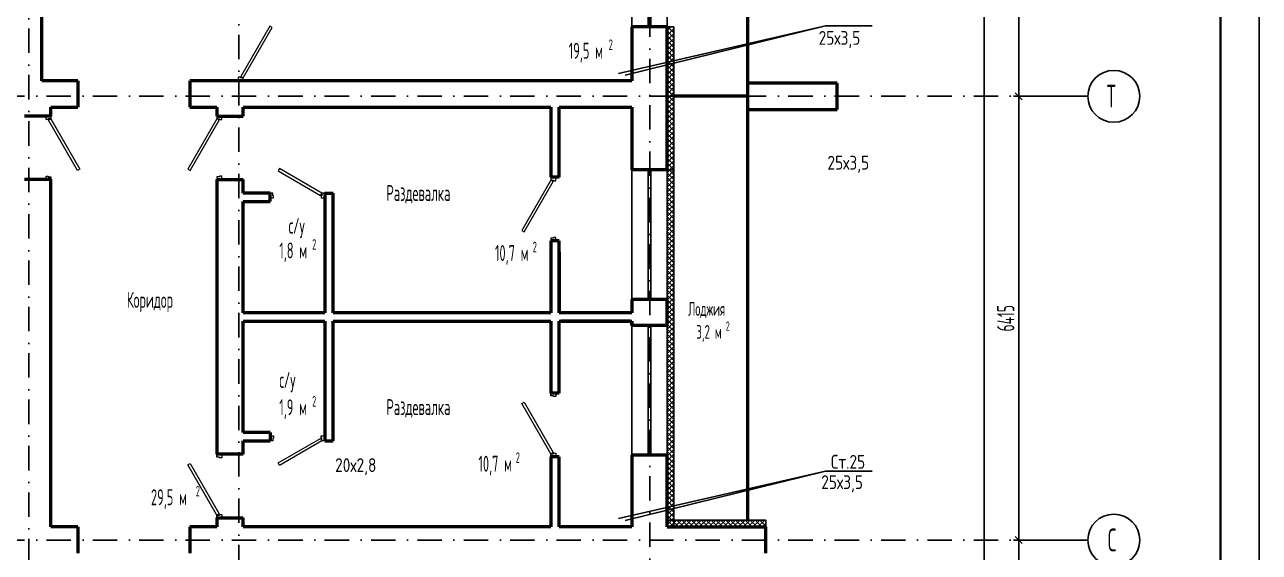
# Model space of a CAD drawing. Extents: x -1560602 to 321118, y -2308202 to -430103.
# Drawn here: x -1494292 to -1476440, y -2182262 to -2174636 of the extents above; entities that cross this region are included whole.
import ezdxf
from ezdxf.enums import TextEntityAlignment as Align

# ---------------------------------------------------------------- set-up
doc = ezdxf.new("R2010")
doc.units = 0
doc.header["$MEASUREMENT"] = 0
doc.header["$PDSIZE"] = -5
doc.linetypes.add('Dot & Dashed', pattern=[670.277762, 352.777767, -176.388884, 0, -141.111112])
doc.linetypes.add('Штрихпунктирная', pattern=[0.670278, 0.352778, -0.176389, 0, -0.141111])
doc.layers.get('0').update_dxf_attribs({"color": 255, "linetype": 'CONTINUOUS'})
doc.layers.get('Defpoints').update_dxf_attribs({"linetype": 'CONTINUOUS'})
doc.layers.add('Двери', color=4, linetype='CONTINUOUS', lineweight=15)
doc.layers.add('стены', color=5, linetype='CONTINUOUS', lineweight=50)
for name, color, linetype in [('Оси', 253, 'Dot & Dashed'), ('отделка', 240, 'CONTINUOUS'), ('Текст', 7, 'CONTINUOUS'), ('Утеплитель', 6, 'CONTINUOUS')]:
    doc.layers.add(name, color=color, linetype=linetype)
doc.styles.add('GOST 2.304', font='CS_Gost2304.shx', dxfattribs={"width": 0.7})
doc.styles.get("Standard").update_dxf_attribs({"font": 'spds.shx', "width": 0.7, "height": 250})
doc.dimstyles.new('SPDS', dxfattribs={"dimscale": 100, "dimtxt": 2.5, "dimasz": 1, "dimexe": 0.75, "dimexo": 0.625, "dimtad": 1, "dimdec": 0, "dimtxsty": 'GOST 2.304', "dimblk": 'OBLIQUE', "dimcen": 2.5, "dimdle": 1, "dimadec": 0, "dimazin": 2, "dimtfac": 0.75, "dimtdec": 0, "dimtmove": 0, "dimatfit": 0, "dimfxl": 1, "dimtolj": 1, "dimarcsym": 1})

# ---------------------------------------------------------------- blocks, each defined once
blk = doc.blocks.new('_Oblique')
at = {"color": 0, "linetype": 'ByBlock', "lineweight": -2}
blk.add_line((-0.5, -0.5), (0.5, 0.5), dxfattribs=at)
blk = doc.blocks.new('*D312')
at = {"layer": 'Defpoints', "color": 0, "transparency": 16777216}
for p in [(-1479919, -2182086), (-1478919, -2182086), (-1478919, -2186916)]:
    blk.add_point(p, dxfattribs=at)
at = {"layer": 'отделка', "color": 0, "lineweight": -2, "transparency": 16777216}
for p, q in [((-1479919, -2187016), (-1479919, -2181986)), ((-1478981, -2182086), (-1479994, -2182086)), ((-1478981, -2186916), (-1479994, -2186916))]:
    blk.add_line(p, q, dxfattribs=at)
at = {"layer": 'отделка', "color": 0, "lineweight": -2, "transparency": 16777216, "xscale": 100, "yscale": 100, "zscale": 100}
for p, rotation in [((-1479919, -2182086), 90), ((-1479919, -2186916), 270)]:
    blk.add_blockref('_Oblique', p, dxfattribs=dict(at, rotation=rotation))
at = {"layer": 'отделка', "color": 0, "transparency": 16777216, "insert": (-1480106, -2184501), "char_height": 250, "attachment_point": 5, "rotation": 90, "style": 'GOST 2.304'}
blk.add_mtext('\\A1;4830', dxfattribs=at)
blk = doc.blocks.new('*D313')
at = {"layer": 'Defpoints', "color": 0, "transparency": 16777216}
for p in [(-1479919, -2175671), (-1478919, -2175671), (-1478919, -2182086)]:
    blk.add_point(p, dxfattribs=at)
at = {"layer": 'отделка', "color": 0, "lineweight": -2, "transparency": 16777216}
for p, q in [((-1479919, -2182186), (-1479919, -2175571)), ((-1478981, -2175671), (-1479994, -2175671)), ((-1478981, -2182086), (-1479994, -2182086))]:
    blk.add_line(p, q, dxfattribs=at)
at = {"layer": 'отделка', "color": 0, "lineweight": -2, "transparency": 16777216, "xscale": 100, "yscale": 100, "zscale": 100}
for p, rotation in [((-1479919, -2175671), 90), ((-1479919, -2182086), 270)]:
    blk.add_blockref('_Oblique', p, dxfattribs=dict(at, rotation=rotation))
at = {"layer": 'отделка', "color": 0, "transparency": 16777216, "insert": (-1480106, -2178879), "char_height": 250, "attachment_point": 5, "rotation": 90, "style": 'GOST 2.304'}
blk.add_mtext('\\A1;6415', dxfattribs=at)
blk = doc.blocks.new('*D314')
at = {"layer": 'Defpoints', "color": 0, "transparency": 16777216}
for p in [(-1479919, -2170766), (-1478919, -2170766), (-1478919, -2175671)]:
    blk.add_point(p, dxfattribs=at)
at = {"layer": 'отделка', "color": 0, "lineweight": -2, "transparency": 16777216}
for p, q in [((-1478981, -2170766), (-1479994, -2170766)), ((-1479919, -2175771), (-1479919, -2170666)), ((-1478981, -2175671), (-1479994, -2175671))]:
    blk.add_line(p, q, dxfattribs=at)
at = {"layer": 'отделка', "color": 0, "lineweight": -2, "transparency": 16777216, "xscale": 100, "yscale": 100, "zscale": 100}
for p, rotation in [((-1479919, -2170766), 90), ((-1479919, -2175671), 270)]:
    blk.add_blockref('_Oblique', p, dxfattribs=dict(at, rotation=rotation))
at = {"layer": 'отделка', "color": 0, "transparency": 16777216, "insert": (-1480106, -2173219), "char_height": 250, "attachment_point": 5, "rotation": 90, "style": 'GOST 2.304'}
blk.add_mtext('\\A1;4905', dxfattribs=at)
blk = doc.blocks.new('*D321')
at = {"layer": 'Defpoints', "color": 0, "transparency": 16777216}
for p in [(-1480419, -2156916), (-1479919, -2156916), (-1478919, -2208376)]:
    blk.add_point(p, dxfattribs=at)
at = {"layer": 'отделка', "color": 0, "lineweight": -2, "transparency": 16777216}
for p, q in [((-1480419, -2208476), (-1480419, -2156816)), ((-1479981, -2156916), (-1480494, -2156916)), ((-1478981, -2208376), (-1480494, -2208376))]:
    blk.add_line(p, q, dxfattribs=at)
at = {"layer": 'отделка', "color": 0, "lineweight": -2, "transparency": 16777216, "xscale": 100, "yscale": 100, "zscale": 100}
for p, rotation in [((-1480419, -2156916), 90), ((-1480419, -2208376), 270)]:
    blk.add_blockref('_Oblique', p, dxfattribs=dict(at, rotation=rotation))
at = {"layer": 'отделка', "color": 0, "transparency": 16777216, "insert": (-1480606, -2182646), "char_height": 250, "attachment_point": 5, "rotation": 90, "style": 'GOST 2.304'}
blk.add_mtext('\\A1;51460', dxfattribs=at)

msp = doc.modelspace()

# ---------------------------------------------------------------- linework, layer by layer
at = {"color": 0, "lineweight": 35, "ltscale": 100}
msp.add_line((-1477001.6, -2153437.3), (-1477001.6, -2226064.3), dxfattribs=at)
at = {"color": 0, "linetype": 'Continuous'}
for p, q in [((-1483833.7, -2175481.2), (-1483833.7, -2171996.2)), ((-1483833.7, -2175481.2), (-1483833.7, -2175861.2)), ((-1483833.7, -2181796.2), (-1483833.7, -2175861.2))]:
    msp.add_line(p, q, dxfattribs=at)
at = {"color": 0}
for p, q in [((-1485704.4, -2175339.4, 0), (-1482710.7, -2174653.2, 0)), ((-1482710.7, -2174653.2, 0), (-1485610.4, -2175366.5, 0)), ((-1482036, -2174653.2, 0), (-1482710.7, -2174653.2, 0)), ((-1485704.4, -2181774.2, 0), (-1482710.7, -2181088, 0)), ((-1482710.7, -2181088, 0), (-1485610.4, -2181801.3, 0)), ((-1482036, -2181088, 0), (-1482710.7, -2181088, 0))]:
    msp.add_line(p, q, dxfattribs=at)
at = {"layer": 'Defpoints', "color": 0, "linetype": 'Continuous', "ltscale": 100}
msp.add_line((-1476440.2, -2152937.3), (-1476440.2, -2226595.6), dxfattribs=at)
at = {"layer": 'Двери', "color": 0, "linetype": 'Continuous'}
for p, q in [((-1490748.4, -2174658.7), (-1491168.4, -2175386.2)), ((-1491133.7, -2175406.2), (-1490713.7, -2174678.7)), ((-1490713.7, -2174678.7), (-1490748.4, -2174658.7)), ((-1491173.7, -2175396.2), (-1491203.7, -2175396.2)), ((-1491203.7, -2175396.2), (-1491203.7, -2175446.2)), ((-1491173.7, -2175406.2), (-1491173.7, -2175396.2)), ((-1491133.7, -2175406.2), (-1491173.7, -2175406.2)), ((-1491168.4, -2175386.2), (-1491133.7, -2175406.2)), ((-1491133.7, -2175446.2), (-1491133.7, -2175406.2)), ((-1493983.7, -2176006.2), (-1493983.7, -2175956.2)), ((-1493913.7, -2175956.2), (-1493913.7, -2175996.2)), ((-1491513.7, -2175956.2), (-1491513.7, -2175996.2)), ((-1491443.7, -2176006.2), (-1491443.7, -2175956.2)), ((-1493953.7, -2176006.2), (-1493983.7, -2176006.2)), ((-1493913.7, -2175996.2), (-1493953.7, -2175996.2)), ((-1493953.7, -2175996.2), (-1493953.7, -2176006.2)), ((-1493948.4, -2176016.2), (-1493913.7, -2175996.2)), ((-1493528.4, -2176743.7), (-1493948.4, -2176016.2)), ((-1493913.7, -2175996.2), (-1493493.7, -2176723.7)), ((-1491513.7, -2175996.2), (-1491933.7, -2176723.7)), ((-1491899.1, -2176743.7), (-1491479.1, -2176016.2)), ((-1491513.7, -2175996.2), (-1491473.7, -2175996.2)), ((-1491479.1, -2176016.2), (-1491513.7, -2175996.2)), ((-1491473.7, -2175996.2), (-1491473.7, -2176006.2)), ((-1491473.7, -2176006.2), (-1491443.7, -2176006.2)), ((-1493983.7, -2176876.2), (-1493983.7, -2176826.2)), ((-1493983.7, -2176826.2), (-1493953.7, -2176826.2)), ((-1493953.7, -2176826.2), (-1493953.7, -2176836.2)), ((-1493953.7, -2176836.2), (-1493913.7, -2176836.2)), ((-1493913.7, -2176836.2), (-1493913.7, -2176876.2)), ((-1493493.7, -2176723.7), (-1493528.4, -2176743.7)), ((-1491933.7, -2176723.7), (-1491899.1, -2176743.7)), ((-1491473.7, -2176836.2), (-1491513.7, -2176836.2)), ((-1491513.7, -2176836.2), (-1491513.7, -2176876.2)), ((-1491443.7, -2176826.2), (-1491473.7, -2176826.2)), ((-1491473.7, -2176826.2), (-1491473.7, -2176836.2)), ((-1491443.7, -2176876.2), (-1491443.7, -2176826.2)), ((-1490608.6, -2176716.2), (-1490628.6, -2176750.8)), ((-1490628.6, -2176750.8), (-1490013.7, -2177105.8)), ((-1489993.7, -2177071.2), (-1490608.6, -2176716.2)), ((-1486683.7, -2176881.2), (-1487103.7, -2177608.7)), ((-1486683.7, -2176841.2), (-1486683.7, -2176881.2)), ((-1486683.7, -2176881.2), (-1486643.7, -2176881.2)), ((-1486649.1, -2176901.2), (-1486683.7, -2176881.2)), ((-1486643.7, -2176881.2), (-1486643.7, -2176891.2)), ((-1486613.7, -2176891.2), (-1486613.7, -2176841.2)), ((-1487069.1, -2177628.7), (-1486649.1, -2176901.2)), ((-1486643.7, -2176891.2), (-1486613.7, -2176891.2)), ((-1490703.7, -2177071.2), (-1490743.7, -2177071.2)), ((-1490743.7, -2177141.2), (-1490693.7, -2177141.2)), ((-1490703.7, -2177111.2), (-1490703.7, -2177071.2)), ((-1490693.7, -2177111.2), (-1490703.7, -2177111.2)), ((-1490693.7, -2177141.2), (-1490693.7, -2177111.2)), ((-1490013.7, -2177105.8), (-1489993.7, -2177071.2)), ((-1489993.7, -2177111.2), (-1490003.7, -2177111.2)), ((-1490003.7, -2177111.2), (-1490003.7, -2177141.2)), ((-1490003.7, -2177141.2), (-1489953.7, -2177141.2)), ((-1489953.7, -2177071.2), (-1489993.7, -2177071.2)), ((-1489993.7, -2177071.2), (-1489993.7, -2177111.2)), ((-1487103.7, -2177608.7), (-1487069.1, -2177628.7)), ((-1486643.7, -2177721.2), (-1486683.7, -2177721.2)), ((-1486683.7, -2177721.2), (-1486683.7, -2177761.2)), ((-1486613.7, -2177711.2), (-1486643.7, -2177711.2)), ((-1486643.7, -2177711.2), (-1486643.7, -2177721.2)), ((-1486613.7, -2177761.2), (-1486613.7, -2177711.2)), ((-1487103.7, -2180113.7), (-1487069.1, -2180093.7)), ((-1487069.1, -2180093.7), (-1486649.1, -2180821.2)), ((-1486683.7, -2180001.2), (-1486683.7, -2179961.2)), ((-1486643.7, -2180001.2), (-1486683.7, -2180001.2)), ((-1486643.7, -2180011.2), (-1486643.7, -2180001.2)), ((-1486613.7, -2180011.2), (-1486643.7, -2180011.2)), ((-1486613.7, -2179961.2), (-1486613.7, -2180011.2)), ((-1486683.7, -2180841.2), (-1487103.7, -2180113.7)), ((-1490743.7, -2180581.2), (-1490693.7, -2180581.2)), ((-1490693.7, -2180611.2), (-1490703.7, -2180611.2)), ((-1490703.7, -2180611.2), (-1490703.7, -2180651.2)), ((-1490693.7, -2180581.2), (-1490693.7, -2180611.2)), ((-1490628.6, -2180971.6), (-1490013.7, -2180616.6)), ((-1490013.7, -2180616.6), (-1489993.7, -2180651.2)), ((-1490003.7, -2180611.2), (-1490003.7, -2180581.2)), ((-1490003.7, -2180581.2), (-1489953.7, -2180581.2)), ((-1489993.7, -2180611.2), (-1490003.7, -2180611.2)), ((-1489993.7, -2180651.2), (-1489993.7, -2180611.2)), ((-1490703.7, -2180651.2), (-1490743.7, -2180651.2)), ((-1489993.7, -2180651.2), (-1490608.6, -2181006.2)), ((-1489953.7, -2180651.2), (-1489993.7, -2180651.2)), ((-1491933.7, -2180998.7), (-1491899.1, -2180978.7)), ((-1491899.1, -2180978.7), (-1491479.1, -2181706.2)), ((-1491513.7, -2180886.2), (-1491513.7, -2180846.2)), ((-1491473.7, -2180886.2), (-1491513.7, -2180886.2)), ((-1491473.7, -2180896.2), (-1491473.7, -2180886.2)), ((-1491443.7, -2180896.2), (-1491473.7, -2180896.2)), ((-1491443.7, -2180846.2), (-1491443.7, -2180896.2)), ((-1490608.6, -2181006.2), (-1490628.6, -2180971.6)), ((-1486649.1, -2180821.2), (-1486683.7, -2180841.2)), ((-1486683.7, -2180881.2), (-1486683.7, -2180841.2)), ((-1486683.7, -2180841.2), (-1486643.7, -2180841.2)), ((-1486643.7, -2180841.2), (-1486643.7, -2180831.2)), ((-1486643.7, -2180831.2), (-1486613.7, -2180831.2)), ((-1486613.7, -2180831.2), (-1486613.7, -2180881.2)), ((-1491513.7, -2181726.2), (-1491933.7, -2180998.7)), ((-1491479.1, -2181706.2), (-1491513.7, -2181726.2)), ((-1491513.7, -2181766.2), (-1491513.7, -2181726.2)), ((-1491513.7, -2181726.2), (-1491473.7, -2181726.2)), ((-1491473.7, -2181726.2), (-1491473.7, -2181716.2)), ((-1491473.7, -2181716.2), (-1491443.7, -2181716.2)), ((-1491443.7, -2181716.2), (-1491443.7, -2181766.2))]:
    msp.add_line(p, q, dxfattribs=at)
at = {"layer": 'Оси', "color": 0, "linetype": 'Штрихпунктирная', "lineweight": -3, "ltscale": 1000}
for p, q in [((-1494233.7, -2163966.2), (-1494233.7, -2213001.2)), ((-1491193.7, -2167406.2), (-1491193.7, -2210177.5)), ((-1485253.7, -2169766.2), (-1485253.7, -2213001.2)), ((-1505373.6, -2175671.2), (-1478918.7, -2175671.2)), ((-1505373.6, -2182086.2), (-1478918.7, -2182086.2))]:
    msp.add_line(p, q, dxfattribs=at)
at = {"layer": 'Оси', "color": 0, "linetype": 'Continuous', "ltscale": 100}
for centre in [(-1478543.7, -2175671.2), (-1478543.7, -2182086.2)]:
    msp.add_circle(centre, 375, dxfattribs=at)
at = {"layer": 'отделка', "color": 0, "ltscale": 100}
for p, q in [((-1485513.7, -2174666.2), (-1485513.7, -2173681.2)), ((-1485278.7, -2174666.2), (-1485278.7, -2173681.2)), ((-1485238.7, -2174666.2), (-1485238.7, -2173681.2)), ((-1485003.7, -2173681.2), (-1485003.7, -2174666.2)), ((-1485513.7, -2178606.2), (-1485513.7, -2176736.2)), ((-1485278.7, -2178606.2), (-1485278.7, -2176736.2)), ((-1485238.7, -2178606.2), (-1485238.7, -2176736.2)), ((-1485003.7, -2176736.2), (-1485003.7, -2178606.2)), ((-1485513.7, -2180856.2), (-1485513.7, -2178986.2)), ((-1485278.7, -2180856.2), (-1485278.7, -2178986.2)), ((-1485238.7, -2180856.2), (-1485238.7, -2178986.2)), ((-1485003.7, -2178986.2), (-1485003.7, -2180856.2))]:
    msp.add_line(p, q, dxfattribs=at)
at = {"layer": 'стены', "color": 0, "linetype": 'Continuous'}
for p, q in [((-1494043.7, -2175446.2), (-1494043.7, -2171086.2)), ((-1485073.7, -2174666.2), (-1485513.7, -2174666.2)), ((-1485513.7, -2174666.2), (-1485513.7, -2175446.2)), ((-1485003.7, -2174666.2), (-1485073.7, -2174666.2)), ((-1485003.7, -2176736.2), (-1485003.7, -2174666.2)), ((-1493523.7, -2175446.2), (-1494043.7, -2175446.2)), ((-1493523.7, -2175446.2), (-1493523.7, -2175826.2)), ((-1485513.7, -2175446.2), (-1491903.7, -2175446.2)), ((-1491903.7, -2175446.2), (-1491903.7, -2175826.2)), ((-1482543.7, -2175481.2), (-1483833.7, -2175481.2)), ((-1482543.7, -2175861.2), (-1482543.7, -2175481.2)), ((-1493913.7, -2175956.2), (-1494293.7, -2175956.2)), ((-1493913.7, -2175956.2), (-1493913.7, -2175826.2)), ((-1493913.7, -2175826.2), (-1493523.7, -2175826.2)), ((-1491903.7, -2175826.2), (-1491513.7, -2175826.2)), ((-1491513.7, -2175826.2), (-1491513.7, -2175956.2)), ((-1491513.7, -2175956.2), (-1491133.7, -2175956.2)), ((-1491133.7, -2175956.2), (-1491133.7, -2175826.2)), ((-1491133.7, -2175826.2), (-1486683.7, -2175826.2)), ((-1486683.7, -2175826.2), (-1486683.7, -2176841.2)), ((-1486563.7, -2176841.2), (-1486563.7, -2175826.2)), ((-1486563.7, -2175826.2), (-1485513.7, -2175826.2)), ((-1485513.7, -2175826.2), (-1485513.7, -2176736.2)), ((-1483833.7, -2175861.2), (-1482543.7, -2175861.2)), ((-1493913.7, -2176876.2), (-1494293.7, -2176876.2)), ((-1493913.7, -2181766.2), (-1493913.7, -2176876.2)), ((-1491513.7, -2176876.2), (-1491133.7, -2176876.2)), ((-1491513.7, -2176876.2), (-1491513.7, -2180846.2)), ((-1491133.7, -2177071.2), (-1491133.7, -2176876.2)), ((-1485073.7, -2176736.2), (-1485513.7, -2176736.2)), ((-1485003.7, -2176736.2), (-1485073.7, -2176736.2)), ((-1485003.7, -2176736.2), (-1485073.7, -2176736.2)), ((-1490743.7, -2177071.2), (-1491133.7, -2177071.2)), ((-1491133.7, -2177191.2), (-1490743.7, -2177191.2)), ((-1491133.7, -2178801.2), (-1491133.7, -2177191.2)), ((-1489953.7, -2177071.2), (-1489953.7, -2178801.2)), ((-1489833.7, -2178801.2), (-1489833.7, -2177071.2)), ((-1486683.7, -2177761.2), (-1486683.7, -2178801.2)), ((-1486563.7, -2178801.2), (-1486563.7, -2177761.2)), ((-1486563.7, -2177923.7), (-1486563.7, -2178778.7)), ((-1485513.7, -2178606.2), (-1485513.7, -2178778.7)), ((-1485073.7, -2178606.2), (-1485513.7, -2178606.2)), ((-1485513.7, -2178606.2), (-1485513.7, -2178801.2)), ((-1485003.7, -2178606.2), (-1485073.7, -2178606.2)), ((-1485003.7, -2178606.2), (-1485073.7, -2178606.2)), ((-1485003.7, -2178986.2), (-1485003.7, -2178606.2)), ((-1489953.7, -2178801.2), (-1491133.7, -2178801.2)), ((-1486683.7, -2178801.2), (-1489833.7, -2178801.2)), ((-1485513.7, -2178801.2), (-1486563.7, -2178801.2)), ((-1485536.2, -2178801.2), (-1486541.2, -2178801.2)), ((-1491133.7, -2178921.2), (-1489953.7, -2178921.2)), ((-1491133.7, -2180531.2), (-1491133.7, -2178921.2)), ((-1489953.7, -2178921.2), (-1489953.7, -2180651.2)), ((-1489833.7, -2180651.2), (-1489833.7, -2178921.2)), ((-1489833.7, -2178921.2), (-1486683.7, -2178921.2)), ((-1486683.7, -2178921.2), (-1486683.7, -2179961.2)), ((-1486563.7, -2179961.2), (-1486563.7, -2178921.2)), ((-1486563.7, -2178921.2), (-1485513.7, -2178921.2)), ((-1486563.7, -2179798.8), (-1486563.7, -2178943.8)), ((-1485536.2, -2178921.3), (-1486541.2, -2178921.3)), ((-1485513.7, -2178921.2), (-1485513.7, -2178986.2)), ((-1485513.7, -2178986.2), (-1485513.7, -2178943.8)), ((-1485073.7, -2178986.2), (-1485513.7, -2178986.2)), ((-1485003.7, -2178986.2), (-1485073.7, -2178986.2)), ((-1490743.7, -2180531.2), (-1491133.7, -2180531.2)), ((-1491133.7, -2180651.2), (-1490743.7, -2180651.2)), ((-1491133.7, -2180846.2), (-1491133.7, -2180651.2)), ((-1489953.7, -2180651.2), (-1489833.7, -2180651.2)), ((-1486683.7, -2180881.2), (-1486683.7, -2181896.2)), ((-1486563.7, -2181896.2), (-1486563.7, -2180881.2)), ((-1485073.7, -2180856.2), (-1485513.7, -2180856.2)), ((-1485513.7, -2180856.2), (-1485513.7, -2181896.2)), ((-1485003.7, -2180856.2), (-1485073.7, -2180856.2)), ((-1485003.7, -2180856.2), (-1485073.7, -2180856.2)), ((-1485003.7, -2181896.2), (-1485003.7, -2180856.2)), ((-1485513.7, -2181018.7), (-1485513.7, -2181873.7)), ((-1493913.7, -2181896.2), (-1493913.7, -2181766.2)), ((-1491513.7, -2181766.2), (-1491133.7, -2181766.2)), ((-1491513.7, -2181766.2), (-1491513.7, -2181896.2)), ((-1491133.7, -2181896.2), (-1491133.7, -2181766.2)), ((-1493523.7, -2181896.2), (-1493913.7, -2181896.2)), ((-1491513.7, -2181896.2), (-1491903.7, -2181896.2)), ((-1491903.7, -2181896.2), (-1491903.7, -2182276.2)), ((-1486683.7, -2181896.2), (-1491133.7, -2181896.2)), ((-1485513.7, -2181896.2), (-1486563.7, -2181896.2)), ((-1485536.2, -2181896.2), (-1486541.2, -2181896.2)), ((-1485003.7, -2181896.2), (-1483573.7, -2181896.2))]:
    msp.add_line(p, q, dxfattribs=at)
at = {"layer": 'стены', "color": 0, "ltscale": 100}
for p, q in [((-1483833.7, -2181796.2), (-1483833.7, -2171996.2)), ((-1483833.7, -2175671.2), (-1484903.7, -2175671.2)), ((-1486563.7, -2176841.2), (-1486683.7, -2176841.2)), ((-1490743.7, -2177191.2), (-1490743.7, -2177071.2)), ((-1489953.7, -2177071.2), (-1489833.7, -2177071.2)), ((-1486563.7, -2177761.2), (-1486683.7, -2177761.2)), ((-1486563.7, -2179961.2), (-1486683.7, -2179961.2)), ((-1490743.7, -2180531.2), (-1490743.7, -2180651.2)), ((-1491133.7, -2180846.2), (-1491513.7, -2180846.2)), ((-1486563.7, -2180881.2), (-1486683.7, -2180881.2)), ((-1493523.7, -2181896.2), (-1493523.7, -2182276.2)), ((-1483573.7, -2182276.2), (-1483573.7, -2181896.2))]:
    msp.add_line(p, q, dxfattribs=at)
at = {"layer": 'Утеплитель', "color": 0, "linetype": 'Continuous'}
for p, q in [((-1484903.7, -2174666.2), (-1485003.7, -2174666.2)), ((-1485003.7, -2174722.4), (-1484947.5, -2174666.2)), ((-1485003.7, -2174793.1), (-1484903.7, -2174693.1)), ((-1484903.7, -2174825.3), (-1485003.7, -2174725.3)), ((-1484903.7, -2174754.6), (-1484992.1, -2174666.2)), ((-1484903.7, -2174683.9), (-1484921.4, -2174666.2)), ((-1484903.7, -2176736.2), (-1484903.7, -2174666.2)), ((-1485003.7, -2174863.8), (-1484903.7, -2174763.8)), ((-1484903.7, -2174896), (-1485003.7, -2174796)), ((-1485003.7, -2174934.5), (-1484903.7, -2174834.5)), ((-1484903.7, -2174966.7), (-1485003.7, -2174866.7)), ((-1485003.7, -2175005.3), (-1484903.7, -2174905.3)), ((-1484903.7, -2175037.5), (-1485003.7, -2174937.5)), ((-1485003.7, -2175076), (-1484903.7, -2174976)), ((-1484903.7, -2175108.2), (-1485003.7, -2175008.2)), ((-1485003.7, -2175146.7), (-1484903.7, -2175046.7)), ((-1484903.7, -2175178.9), (-1485003.7, -2175078.9)), ((-1485003.7, -2175217.4), (-1484903.7, -2175117.4)), ((-1484903.7, -2175249.6), (-1485003.7, -2175149.6)), ((-1485003.7, -2175288.1), (-1484903.7, -2175188.1)), ((-1484903.7, -2175320.3), (-1485003.7, -2175220.3)), ((-1485003.7, -2175358.8), (-1484903.7, -2175258.8)), ((-1484903.7, -2175391), (-1485003.7, -2175291)), ((-1485003.7, -2175429.5), (-1484903.7, -2175329.5)), ((-1484903.7, -2175461.7), (-1485003.7, -2175361.7)), ((-1485003.7, -2175500.2), (-1484903.7, -2175400.2)), ((-1484903.7, -2175532.4), (-1485003.7, -2175432.4)), ((-1485003.7, -2175570.9), (-1484903.7, -2175470.9)), ((-1484903.7, -2175603.1), (-1485003.7, -2175503.1)), ((-1485003.7, -2175641.6), (-1484903.7, -2175541.6)), ((-1484903.7, -2175673.9), (-1485003.7, -2175573.9)), ((-1485003.7, -2175712.4), (-1484903.7, -2175612.4)), ((-1484903.7, -2175744.6), (-1485003.7, -2175644.6)), ((-1485003.7, -2175783.1), (-1484903.7, -2175683.1)), ((-1484903.7, -2175815.3), (-1485003.7, -2175715.3)), ((-1485003.7, -2175853.8), (-1484903.7, -2175753.8)), ((-1484903.7, -2175886), (-1485003.7, -2175786)), ((-1485003.7, -2175924.5), (-1484903.7, -2175824.5)), ((-1484903.7, -2175956.7), (-1485003.7, -2175856.7)), ((-1485003.7, -2175995.2), (-1484903.7, -2175895.2)), ((-1484903.7, -2176027.4), (-1485003.7, -2175927.4)), ((-1485003.7, -2176065.9), (-1484903.7, -2175965.9)), ((-1484903.7, -2176098.1), (-1485003.7, -2175998.1)), ((-1485003.7, -2176136.6), (-1484903.7, -2176036.6)), ((-1484903.7, -2176168.8), (-1485003.7, -2176068.8)), ((-1485003.7, -2176207.3), (-1484903.7, -2176107.3)), ((-1484903.7, -2176239.5), (-1485003.7, -2176139.5)), ((-1485003.7, -2176278), (-1484903.7, -2176178)), ((-1484903.7, -2176310.2), (-1485003.7, -2176210.2)), ((-1485003.7, -2176348.8), (-1484903.7, -2176248.8)), ((-1484903.7, -2176381), (-1485003.7, -2176281)), ((-1485003.7, -2176419.5), (-1484903.7, -2176319.5)), ((-1484903.7, -2176451.7), (-1485003.7, -2176351.7)), ((-1485003.7, -2176490.2), (-1484903.7, -2176390.2)), ((-1484903.7, -2176522.4), (-1485003.7, -2176422.4)), ((-1485003.7, -2176560.9), (-1484903.7, -2176460.9)), ((-1484903.7, -2176593.1), (-1485003.7, -2176493.1)), ((-1485003.7, -2176631.6), (-1484903.7, -2176531.6)), ((-1484903.7, -2176663.8), (-1485003.7, -2176563.8)), ((-1485003.7, -2176702.3), (-1484903.7, -2176602.3)), ((-1484903.7, -2176734.5), (-1485003.7, -2176634.5)), ((-1484972.7, -2176736.2), (-1485003.7, -2176705.2)), ((-1484966.9, -2176736.2), (-1484903.7, -2176673)), ((-1484903.7, -2176736.2), (-1485003.7, -2176736.2)), ((-1484903.7, -2176736.2), (-1485003.7, -2176736.2)), ((-1485003.7, -2176773), (-1484966.9, -2176736.2)), ((-1485003.7, -2176843.7), (-1484903.7, -2176743.7)), ((-1484903.7, -2176875.9), (-1485003.7, -2176775.9)), ((-1485003.7, -2176914.4), (-1484903.7, -2176814.4)), ((-1484903.7, -2176946.6), (-1485003.7, -2176846.6)), ((-1485003.7, -2176985.1), (-1484903.7, -2176885.1)), ((-1484903.7, -2176805.2), (-1484972.7, -2176736.2)), ((-1484903.7, -2181896.2), (-1484903.7, -2176736.2)), ((-1484903.7, -2177017.4), (-1485003.7, -2176917.4)), ((-1485003.7, -2177055.9), (-1484903.7, -2176955.9)), ((-1484903.7, -2177088.1), (-1485003.7, -2176988.1)), ((-1485003.7, -2177126.6), (-1484903.7, -2177026.6)), ((-1484903.7, -2177158.8), (-1485003.7, -2177058.8)), ((-1485003.7, -2177197.3), (-1484903.7, -2177097.3)), ((-1484903.7, -2177229.5), (-1485003.7, -2177129.5)), ((-1485003.7, -2177268), (-1484903.7, -2177168)), ((-1484903.7, -2177300.2), (-1485003.7, -2177200.2)), ((-1485003.7, -2177338.7), (-1484903.7, -2177238.7)), ((-1484903.7, -2177370.9), (-1485003.7, -2177270.9)), ((-1485003.7, -2177409.4), (-1484903.7, -2177309.4)), ((-1484903.7, -2177441.6), (-1485003.7, -2177341.6)), ((-1485003.7, -2177480.1), (-1484903.7, -2177380.1)), ((-1484903.7, -2177512.3), (-1485003.7, -2177412.3)), ((-1485003.7, -2177550.8), (-1484903.7, -2177450.8)), ((-1484903.7, -2177583), (-1485003.7, -2177483)), ((-1485003.7, -2177621.5), (-1484903.7, -2177521.5)), ((-1484903.7, -2177653.7), (-1485003.7, -2177553.7)), ((-1485003.7, -2177692.3), (-1484903.7, -2177592.3)), ((-1484903.7, -2177724.5), (-1485003.7, -2177624.5)), ((-1485003.7, -2177763), (-1484903.7, -2177663)), ((-1484903.7, -2177795.2), (-1485003.7, -2177695.2)), ((-1485003.7, -2177833.7), (-1484903.7, -2177733.7)), ((-1484903.7, -2177865.9), (-1485003.7, -2177765.9)), ((-1485003.7, -2177904.4), (-1484903.7, -2177804.4)), ((-1484903.7, -2177936.6), (-1485003.7, -2177836.6)), ((-1485003.7, -2177975.1), (-1484903.7, -2177875.1)), ((-1484903.7, -2178007.3), (-1485003.7, -2177907.3)), ((-1485003.7, -2178045.8), (-1484903.7, -2177945.8)), ((-1484903.7, -2178078), (-1485003.7, -2177978)), ((-1485003.7, -2178116.5), (-1484903.7, -2178016.5)), ((-1484903.7, -2178148.7), (-1485003.7, -2178048.7)), ((-1485003.7, -2178187.2), (-1484903.7, -2178087.2)), ((-1484903.7, -2178219.4), (-1485003.7, -2178119.4)), ((-1485003.7, -2178257.9), (-1484903.7, -2178157.9)), ((-1484903.7, -2178290.1), (-1485003.7, -2178190.1)), ((-1485003.7, -2178328.7), (-1484903.7, -2178228.7)), ((-1484903.7, -2178360.9), (-1485003.7, -2178260.9)), ((-1485003.7, -2178399.4), (-1484903.7, -2178299.4)), ((-1484903.7, -2178431.6), (-1485003.7, -2178331.6)), ((-1485003.7, -2178470.1), (-1484903.7, -2178370.1)), ((-1484903.7, -2178502.3), (-1485003.7, -2178402.3)), ((-1485003.7, -2178540.8), (-1484903.7, -2178440.8)), ((-1484903.7, -2178573), (-1485003.7, -2178473)), ((-1485003.7, -2178611.5), (-1484903.7, -2178511.5)), ((-1484903.7, -2178643.7), (-1485003.7, -2178543.7)), ((-1485003.7, -2178682.2), (-1484903.7, -2178582.2)), ((-1484903.7, -2178714.4), (-1485003.7, -2178614.4)), ((-1485003.7, -2178752.9), (-1484903.7, -2178652.9)), ((-1484903.7, -2178785.1), (-1485003.7, -2178685.1)), ((-1485003.7, -2178823.6), (-1484903.7, -2178723.6)), ((-1484903.7, -2178855.8), (-1485003.7, -2178755.8)), ((-1485003.7, -2178894.3), (-1484903.7, -2178794.3)), ((-1484903.7, -2178926.5), (-1485003.7, -2178826.5)), ((-1485003.7, -2178965), (-1484903.7, -2178865)), ((-1484903.7, -2178997.3), (-1485003.7, -2178897.3)), ((-1485003.7, -2179035.8), (-1484903.7, -2178935.8)), ((-1484903.7, -2179068), (-1485003.7, -2178968)), ((-1485003.7, -2179106.5), (-1484903.7, -2179006.5)), ((-1484903.7, -2179138.7), (-1485003.7, -2179038.7)), ((-1485003.7, -2179177.2), (-1484903.7, -2179077.2)), ((-1484903.7, -2179209.4), (-1485003.7, -2179109.4)), ((-1485003.7, -2179247.9), (-1484903.7, -2179147.9)), ((-1484903.7, -2179280.1), (-1485003.7, -2179180.1)), ((-1485003.7, -2179318.6), (-1484903.7, -2179218.6)), ((-1484903.7, -2179350.8), (-1485003.7, -2179250.8)), ((-1485003.7, -2179389.3), (-1484903.7, -2179289.3)), ((-1484903.7, -2179421.5), (-1485003.7, -2179321.5)), ((-1485003.7, -2179460), (-1484903.7, -2179360)), ((-1484903.7, -2179492.2), (-1485003.7, -2179392.2)), ((-1485003.7, -2179530.7), (-1484903.7, -2179430.7)), ((-1484903.7, -2179562.9), (-1485003.7, -2179462.9)), ((-1485003.7, -2179601.4), (-1484903.7, -2179501.4)), ((-1484903.7, -2179633.6), (-1485003.7, -2179533.6)), ((-1485003.7, -2179672.2), (-1484903.7, -2179572.2)), ((-1484903.7, -2179704.4), (-1485003.7, -2179604.4)), ((-1485003.7, -2179742.9), (-1484903.7, -2179642.9)), ((-1484903.7, -2179775.1), (-1485003.7, -2179675.1)), ((-1485003.7, -2179813.6), (-1484903.7, -2179713.6)), ((-1484903.7, -2179845.8), (-1485003.7, -2179745.8)), ((-1485003.7, -2179884.3), (-1484903.7, -2179784.3)), ((-1484903.7, -2179916.5), (-1485003.7, -2179816.5)), ((-1485003.7, -2179955), (-1484903.7, -2179855)), ((-1484903.7, -2179987.2), (-1485003.7, -2179887.2)), ((-1485003.7, -2180025.7), (-1484903.7, -2179925.7)), ((-1484903.7, -2180057.9), (-1485003.7, -2179957.9)), ((-1485003.7, -2180096.4), (-1484903.7, -2179996.4)), ((-1484903.7, -2180128.6), (-1485003.7, -2180028.6)), ((-1485003.7, -2180167.1), (-1484903.7, -2180067.1)), ((-1484903.7, -2180199.3), (-1485003.7, -2180099.3)), ((-1485003.7, -2180237.8), (-1484903.7, -2180137.8)), ((-1484903.7, -2180270), (-1485003.7, -2180170)), ((-1485003.7, -2180308.6), (-1484903.7, -2180208.6)), ((-1484903.7, -2180340.8), (-1485003.7, -2180240.8)), ((-1485003.7, -2180379.3), (-1484903.7, -2180279.3)), ((-1484903.7, -2180411.5), (-1485003.7, -2180311.5)), ((-1485003.7, -2180450), (-1484903.7, -2180350)), ((-1484903.7, -2180482.2), (-1485003.7, -2180382.2)), ((-1485003.7, -2180520.7), (-1484903.7, -2180420.7)), ((-1484903.7, -2180552.9), (-1485003.7, -2180452.9)), ((-1485003.7, -2180591.4), (-1484903.7, -2180491.4)), ((-1484903.7, -2180623.6), (-1485003.7, -2180523.6)), ((-1485003.7, -2180662.1), (-1484903.7, -2180562.1)), ((-1484903.7, -2180694.3), (-1485003.7, -2180594.3)), ((-1485003.7, -2180732.8), (-1484903.7, -2180632.8)), ((-1484903.7, -2180765), (-1485003.7, -2180665)), ((-1485003.7, -2180803.5), (-1484903.7, -2180703.5)), ((-1484903.7, -2180835.7), (-1485003.7, -2180735.7)), ((-1485003.7, -2180874.2), (-1484903.7, -2180774.2)), ((-1484903.7, -2180906.4), (-1485003.7, -2180806.4)), ((-1485003.7, -2180944.9), (-1484903.7, -2180844.9)), ((-1484903.7, -2180977.2), (-1485003.7, -2180877.2)), ((-1485003.7, -2181015.7), (-1484903.7, -2180915.7)), ((-1484903.7, -2181047.9), (-1485003.7, -2180947.9)), ((-1485003.7, -2181086.4), (-1484903.7, -2180986.4)), ((-1484903.7, -2181118.6), (-1485003.7, -2181018.6)), ((-1485003.7, -2181157.1), (-1484903.7, -2181057.1)), ((-1484903.7, -2181189.3), (-1485003.7, -2181089.3)), ((-1485003.7, -2181227.8), (-1484903.7, -2181127.8)), ((-1484903.7, -2181260), (-1485003.7, -2181160)), ((-1485003.7, -2181298.5), (-1484903.7, -2181198.5)), ((-1484903.7, -2181330.7), (-1485003.7, -2181230.7)), ((-1485003.7, -2181369.2), (-1484903.7, -2181269.2)), ((-1484903.7, -2181401.4), (-1485003.7, -2181301.4)), ((-1485003.7, -2181439.9), (-1484903.7, -2181339.9)), ((-1484903.7, -2181472.1), (-1485003.7, -2181372.1)), ((-1485003.7, -2181510.6), (-1484903.7, -2181410.6)), ((-1484903.7, -2181542.8), (-1485003.7, -2181442.8)), ((-1485003.7, -2181581.3), (-1484903.7, -2181481.3)), ((-1484903.7, -2181613.5), (-1485003.7, -2181513.5)), ((-1485003.7, -2181652.1), (-1484903.7, -2181552.1)), ((-1484903.7, -2181684.3), (-1485003.7, -2181584.3)), ((-1485003.7, -2181722.8), (-1484903.7, -2181622.8)), ((-1484903.7, -2181755), (-1485003.7, -2181655)), ((-1485003.7, -2181793.5), (-1484903.7, -2181693.5)), ((-1484903.7, -2181825.7), (-1485003.7, -2181725.7)), ((-1485003.7, -2181864.2), (-1484903.7, -2181764.2)), ((-1483573.7, -2181796.2), (-1485003.7, -2181796.2)), ((-1485003.7, -2181864.2), (-1484935.8, -2181796.2)), ((-1484903.9, -2181896.2), (-1485003.7, -2181796.4)), ((-1484903.9, -2181896.2), (-1485003.7, -2181796.4)), ((-1484974.6, -2181896.2), (-1485003.7, -2181867.1)), ((-1484974.6, -2181896.2), (-1485003.7, -2181867.1)), ((-1484965, -2181896.2), (-1484865, -2181796.2)), ((-1484965, -2181896.2), (-1484903.7, -2181834.9)), ((-1484833.2, -2181896.2), (-1484933.2, -2181796.2)), ((-1484894.3, -2181896.2), (-1484794.3, -2181796.2)), ((-1484762.5, -2181896.2), (-1484862.5, -2181796.2)), ((-1484823.6, -2181896.2), (-1484723.6, -2181796.2)), ((-1484691.8, -2181896.2), (-1484791.8, -2181796.2)), ((-1484752.9, -2181896.2), (-1484652.9, -2181796.2)), ((-1484621.1, -2181896.2), (-1484721.1, -2181796.2)), ((-1484682.2, -2181896.2), (-1484582.2, -2181796.2)), ((-1484550.4, -2181896.2), (-1484650.4, -2181796.2)), ((-1484611.5, -2181896.2), (-1484511.5, -2181796.2)), ((-1484479.7, -2181896.2), (-1484579.7, -2181796.2)), ((-1484540.8, -2181896.2), (-1484440.8, -2181796.2)), ((-1484408.9, -2181896.2), (-1484508.9, -2181796.2)), ((-1484470.1, -2181896.2), (-1484370.1, -2181796.2)), ((-1484338.2, -2181896.2), (-1484438.2, -2181796.2)), ((-1484399.4, -2181896.2), (-1484299.4, -2181796.2)), ((-1484267.5, -2181896.2), (-1484367.5, -2181796.2)), ((-1484328.6, -2181896.2), (-1484228.6, -2181796.2)), ((-1484196.8, -2181896.2), (-1484296.8, -2181796.2)), ((-1484257.9, -2181896.2), (-1484157.9, -2181796.2)), ((-1484126.1, -2181896.2), (-1484226.1, -2181796.2)), ((-1484187.2, -2181896.2), (-1484087.2, -2181796.2)), ((-1484055.4, -2181896.2), (-1484155.4, -2181796.2)), ((-1484116.5, -2181896.2), (-1484016.5, -2181796.2)), ((-1483984.7, -2181896.2), (-1484084.7, -2181796.2)), ((-1484045.8, -2181896.2), (-1483945.8, -2181796.2)), ((-1483914, -2181896.2), (-1484014, -2181796.2)), ((-1483975.1, -2181896.2), (-1483875.1, -2181796.2)), ((-1483843.3, -2181896.2), (-1483943.3, -2181796.2)), ((-1483904.4, -2181896.2), (-1483804.4, -2181796.2)), ((-1483772.5, -2181896.2), (-1483872.5, -2181796.2)), ((-1483833.7, -2181896.2), (-1483733.7, -2181796.2)), ((-1483701.8, -2181896.2), (-1483801.8, -2181796.2)), ((-1483763, -2181896.2), (-1483663, -2181796.2)), ((-1483631.1, -2181896.2), (-1483731.1, -2181796.2)), ((-1483692.3, -2181896.2), (-1483592.3, -2181796.2)), ((-1483573.7, -2181882.9), (-1483660.4, -2181796.2)), ((-1483621.5, -2181896.2), (-1483573.7, -2181848.4)), ((-1483573.7, -2181812.2), (-1483589.7, -2181796.2))]:
    msp.add_line(p, q, dxfattribs=at)
at = {"layer": 'Утеплитель', "color": 0, "ltscale": 100}
msp.add_line((-1483573.7, -2181896.2), (-1483573.7, -2181796.2), dxfattribs=at)

# ---------------------------------------------------------------- texts
at = {"color": 0}
for s, p in [('25х3,5', (-1482812.2, -2174927.1, 0)), ('25х3,5', (-1482684.9, -2176731.1)), ('20х2,8', (-1489803.7, -2181102.3)), ('25х3,5', (-1482774, -2181348.6, 0))]:
    msp.add_text(s, height=200, dxfattribs=at).set_placement(p)
msp.add_text('Ст.25', height=200, dxfattribs=at).set_placement((-1482386.4, -2180954.2, 0), align=Align.MIDDLE_CENTER)
at = {"layer": 'Оси', "color": 0, "linetype": 'Continuous', "width": 0.7}
for s, p in [('Т', (-1478647.7, -2175834.4)), ('С', (-1478630.4, -2182249.3))]:
    msp.add_text(s, height=330, dxfattribs=at).set_placement(p)
at = {"layer": 'Текст', "color": 0, "linetype": 'Continuous', "width": 0.7}
for s, height, p in [('19,5 м', 230, (-1486425.9, -2175127.6)), ('2', 151.8, (-1485848.3, -2175001.1)), ('Раздевалка', 230, (-1489061.8, -2177184)), ('с/у', 230, (-1490476.2, -2177656.6)), ('2', 151.8, (-1490136, -2177888)), ('2', 151.8, (-1486946.3, -2177925.1)), ('1,8 м', 230, (-1490611.7, -2178014.5)), ('10,7 м', 230, (-1487492.3, -2178051.6)), ('Коридор', 230, (-1492815.4, -2178729.2)), ('Лоджия', 200, (-1484697.7, -2178844.9)), ('3,2 м', 200, (-1484579.7, -2179176.4)), ('2', 132, (-1484155.4, -2179059.9)), ('с/у', 230, (-1490610.4, -2179886.2)), ('1,9 м', 230, (-1490611.7, -2180281.9)), ('2', 151.8, (-1490136, -2180155.4)), ('Раздевалка', 230, (-1489061.8, -2180279)), ('10,7 м', 230, (-1487731.5, -2181095.9)), ('2', 151.8, (-1487191.9, -2180969.4)), ('2', 151.8, (-1491818.9, -2181455.5)), ('29,5 м', 230, (-1492465.7, -2181582))]:
    msp.add_text(s, height=height, dxfattribs=at).set_placement(p)

# ---------------------------------------------------------------- dimensions: what is measured, and where the dimension line sits
at = {"layer": 'отделка', "color": 0}
for base, p1, p2, picture, middle in [((-1480418.7, -2156916.2), (-1478918.7, -2208376.2), (-1479918.7, -2156916.2), '*D321', (-1480606.2, -2182646.2)), ((-1479918.7, -2170766.3), (-1478918.7, -2175671.2), (-1478918.7, -2170766.3), '*D314', (-1480106.2, -2173218.7)), ((-1479918.7, -2175671.3), (-1478918.7, -2182086.2), (-1478918.7, -2175671.3), '*D313', (-1480106.2, -2178878.7)), ((-1479918.7, -2182086.3), (-1478918.7, -2186916.2), (-1478918.7, -2182086.3), '*D312', (-1480106.2, -2184501.2))]:
    dim = msp.add_linear_dim(base=base, p1=p1, p2=p2, angle=90, dimstyle='SPDS', override={"dimscale": 100, "dimlfac": 1, "dimtxsty": 'GOST 2.304', "dimtolj": 1}, dxfattribs=at)
    dim.commit()
    dim.dimension.update_dxf_attribs({"geometry": picture, "text_midpoint": middle})

doc.saveas('drawing.dxf')
